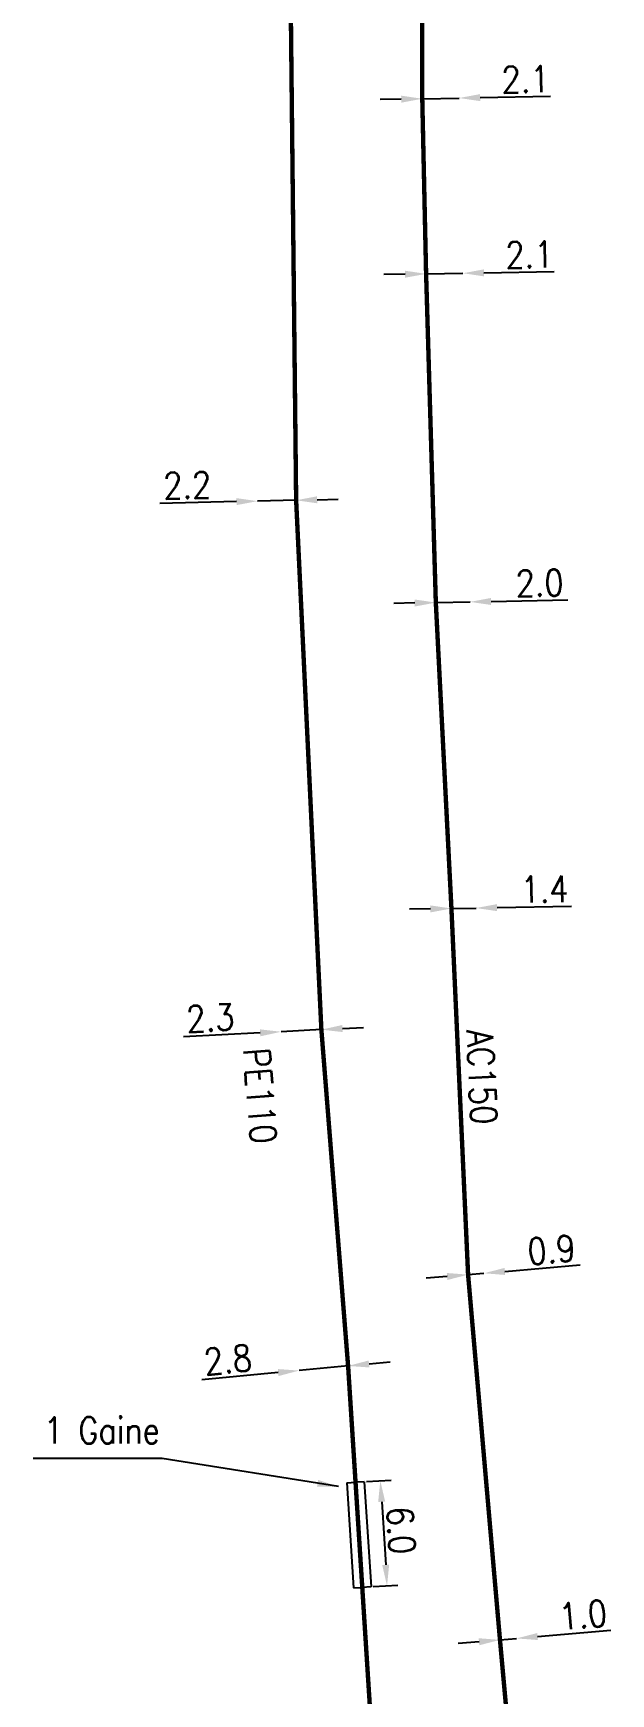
# Model space of a CAD drawing. Header units: millimetres. Extents: x 138988 to 140002, y 128990 to 130001.
# Drawn here: x 139207.1 to 139240, y 129809.3 to 129903.9 of the extents above; entities that cross this region are included whole.
import ezdxf

# ---------------------------------------------------------------- set-up
doc = ezdxf.new("R2010")
doc.units = ezdxf.units.MM
doc.header["$PDMODE"] = 34
doc.linetypes.add('L_25_AP', pattern=[2000, 1000, 1000])
doc.linetypes.add('L_25_PE', pattern=[2000, 1000, 1000])
doc.layers.get('Defpoints').update_dxf_attribs({"linetype": 'CONTINUOUS'})
doc.layers.add('L_150', color=1, linetype='CONTINUOUS')
doc.layers.add('L_400', color=7, linetype='CONTINUOUS')
doc.styles.get("Standard").update_dxf_attribs({"font": 'romans.shx', "width": 0.85})
doc.dimstyles.get("Standard").update_dxf_attribs({"dimtxt": 1.5, "dimasz": 1.2, "dimexe": 0.625, "dimexo": 0.625, "dimgap": 0.25, "dimtad": 1, "dimdec": 1, "dimzin": 0, "dimdsep": 46, "dimtxsty": 'Standard', "dimcen": -0.5, "dimadec": 0, "dimazin": 0, "dimtfac": 1, "dimtdec": 1, "dimtmove": 0, "dimatfit": 3, "dimfxl": 0, "dimtolj": 1, "dimtzin": 0, "dimarcsym": 0})

# ---------------------------------------------------------------- blocks, each defined once
blk = doc.blocks.new('*D424')
at = {"layer": 'Defpoints', "color": 0, "linetype": 'Continuous', "transparency": 16777216}
for p in [(139233.69, 129812.337), (139234.636, 129812.421), (139234.636, 129812.421)]:
    blk.add_point(p, dxfattribs=at)
at = {"layer": 'L_150', "color": 0, "linetype": 'Continuous', "lineweight": -2, "transparency": 16777216}
for p, q in [((139232.495, 129812.23), (139231.3, 129812.124)), ((139233.69, 129812.337), (139234.636, 129812.421)), ((139235.832, 129812.528), (139240.004, 129812.9))]:
    blk.add_line(p, q, dxfattribs=at)
at = {"layer": 'L_150', "color": 0, "linetype": 'Continuous', "transparency": 16777216}
for points in [[(139232.477, 129812.43), (139232.513, 129812.031), (139233.69, 129812.337)], [(139235.814, 129812.727), (139235.849, 129812.329), (139234.636, 129812.421)]]:
    blk.add_solid(points, dxfattribs=at)
at = {"layer": 'L_150', "color": 0, "linetype": 'Continuous', "transparency": 16777216, "insert": (139238.427, 129813.763), "char_height": 1.5, "attachment_point": 5, "rotation": 5.09595}
blk.add_mtext('\\A1;1.0', dxfattribs=at)
blk = doc.blocks.new('*D425')
at = {"layer": 'Defpoints', "color": 0, "linetype": 'Continuous', "transparency": 16777216}
for p in [(139222.247, 129827.69), (139222.247, 129827.69), (139225.035, 129827.954)]:
    blk.add_point(p, dxfattribs=at)
at = {"layer": 'L_150', "color": 0, "linetype": 'Continuous', "lineweight": -2, "transparency": 16777216}
for p, q in [((139221.052, 129827.577), (139216.7, 129827.165)), ((139225.035, 129827.954), (139222.247, 129827.69)), ((139226.229, 129828.067), (139227.424, 129828.18))]:
    blk.add_line(p, q, dxfattribs=at)
at = {"layer": 'L_150', "color": 0, "linetype": 'Continuous', "transparency": 16777216}
for points in [[(139226.21, 129828.266), (139226.248, 129827.868), (139225.035, 129827.954)], [(139221.034, 129827.776), (139221.071, 129827.378), (139222.247, 129827.69)]]:
    blk.add_solid(points, dxfattribs=at)
at = {"layer": 'L_150', "color": 0, "linetype": 'Continuous', "transparency": 16777216, "insert": (139218.185, 129828.31), "char_height": 1.5, "attachment_point": 5, "rotation": 5.40269}
blk.add_mtext('\\A1;2.8', dxfattribs=at)
blk = doc.blocks.new('*D427')
at = {"layer": 'Defpoints', "color": 0, "linetype": 'Continuous', "transparency": 16777216}
for p in [(139221.216, 129847.006), (139221.216, 129847.006), (139223.512, 129847.126)]:
    blk.add_point(p, dxfattribs=at)
at = {"layer": 'L_150', "color": 0, "linetype": 'Continuous', "lineweight": -2, "transparency": 16777216}
for p, q in [((139224.711, 129847.189), (139225.909, 129847.252)), ((139220.017, 129846.943), (139215.652, 129846.714)), ((139223.512, 129847.126), (139221.216, 129847.006))]:
    blk.add_line(p, q, dxfattribs=at)
at = {"layer": 'L_150', "color": 0, "linetype": 'Continuous', "transparency": 16777216}
for points in [[(139224.7, 129847.389), (139224.721, 129846.989), (139223.512, 129847.126)], [(139220.007, 129847.143), (139220.028, 129846.743), (139221.216, 129847.006)]]:
    blk.add_solid(points, dxfattribs=at)
at = {"layer": 'L_150', "color": 0, "linetype": 'Continuous', "transparency": 16777216, "insert": (139217.183, 129847.796), "char_height": 1.5, "attachment_point": 5, "rotation": 3.00172}
blk.add_mtext('\\A1;2.3', dxfattribs=at)
blk = doc.blocks.new('*D428')
at = {"layer": 'Defpoints', "color": 0, "linetype": 'Continuous', "transparency": 16777216}
for p in [(139219.874, 129877.256), (139219.874, 129877.256), (139222.074, 129877.305)]:
    blk.add_point(p, dxfattribs=at)
at = {"layer": 'L_150', "color": 0, "linetype": 'Continuous', "lineweight": -2, "transparency": 16777216}
for p, q in [((139218.674, 129877.228), (139214.304, 129877.13)), ((139222.074, 129877.305), (139219.874, 129877.256)), ((139223.273, 129877.332), (139224.473, 129877.36))]:
    blk.add_line(p, q, dxfattribs=at)
at = {"layer": 'L_150', "color": 0, "linetype": 'Continuous', "transparency": 16777216}
for points in [[(139223.269, 129877.532), (139223.278, 129877.132), (139222.074, 129877.305)], [(139218.67, 129877.428), (139218.679, 129877.029), (139219.874, 129877.256)]]:
    blk.add_solid(points, dxfattribs=at)
at = {"layer": 'L_150', "color": 0, "linetype": 'Continuous', "transparency": 16777216, "insert": (139215.867, 129878.165), "char_height": 1.5, "attachment_point": 5, "rotation": 1.29503}
blk.add_mtext('\\A1;2.2', dxfattribs=at)
blk = doc.blocks.new('*D432')
at = {"layer": 'Defpoints', "color": 0, "linetype": 'Continuous', "transparency": 16777216}
for p in [(139231.873, 129833.159), (139232.77, 129833.237), (139232.77, 129833.237)]:
    blk.add_point(p, dxfattribs=at)
at = {"layer": 'L_150', "color": 0, "linetype": 'Continuous', "lineweight": -2, "transparency": 16777216}
for p, q in [((139230.678, 129833.054), (139229.482, 129832.949)), ((139231.873, 129833.159), (139232.77, 129833.237)), ((139233.965, 129833.342), (139238.259, 129833.718))]:
    blk.add_line(p, q, dxfattribs=at)
at = {"layer": 'L_150', "color": 0, "linetype": 'Continuous', "transparency": 16777216}
for points in [[(139230.66, 129833.253), (139230.695, 129832.855), (139231.873, 129833.159)], [(139233.948, 129833.541), (139233.983, 129833.142), (139232.77, 129833.237)]]:
    blk.add_solid(points, dxfattribs=at)
at = {"layer": 'L_150', "color": 0, "linetype": 'Continuous', "transparency": 16777216, "insert": (139236.623, 129834.578), "char_height": 1.5, "attachment_point": 5, "rotation": 5.00422}
blk.add_mtext('\\A1;0.9', dxfattribs=at)
blk = doc.blocks.new('*D433')
at = {"layer": 'Defpoints', "color": 0, "linetype": 'Continuous', "transparency": 16777216}
for p in [(139230.924, 129854.033), (139232.324, 129854.059), (139232.324, 129854.059)]:
    blk.add_point(p, dxfattribs=at)
at = {"layer": 'L_150', "color": 0, "linetype": 'Continuous', "lineweight": -2, "transparency": 16777216}
for p, q in [((139229.725, 129854.01), (139228.525, 129853.987)), ((139230.924, 129854.033), (139232.324, 129854.059)), ((139233.524, 129854.082), (139237.773, 129854.163))]:
    blk.add_line(p, q, dxfattribs=at)
at = {"layer": 'L_150', "color": 0, "linetype": 'Continuous', "transparency": 16777216}
for points in [[(139229.721, 129854.21), (139229.728, 129853.81), (139230.924, 129854.033)], [(139233.52, 129854.282), (139233.528, 129853.882), (139232.324, 129854.059)]]:
    blk.add_solid(points, dxfattribs=at)
at = {"layer": 'L_150', "color": 0, "linetype": 'Continuous', "transparency": 16777216, "insert": (139236.229, 129855.134), "char_height": 1.5, "attachment_point": 5, "rotation": 1.08878}
blk.add_mtext('\\A1;1.4', dxfattribs=at)
blk = doc.blocks.new('*D434')
at = {"layer": 'Defpoints', "color": 0, "linetype": 'Continuous', "transparency": 16777216}
for p in [(139230.034, 129871.473), (139231.984, 129871.512), (139231.984, 129871.512)]:
    blk.add_point(p, dxfattribs=at)
at = {"layer": 'L_150', "color": 0, "linetype": 'Continuous', "lineweight": -2, "transparency": 16777216}
for p, q in [((139228.834, 129871.449), (139227.634, 129871.425)), ((139230.034, 129871.473), (139231.984, 129871.512)), ((139233.183, 129871.536), (139237.554, 129871.624))]:
    blk.add_line(p, q, dxfattribs=at)
at = {"layer": 'L_150', "color": 0, "linetype": 'Continuous', "transparency": 16777216}
for points in [[(139228.83, 129871.649), (139228.838, 129871.249), (139230.034, 129871.473)], [(139233.179, 129871.736), (139233.187, 129871.336), (139231.984, 129871.512)]]:
    blk.add_solid(points, dxfattribs=at)
at = {"layer": 'L_150', "color": 0, "linetype": 'Continuous', "transparency": 16777216, "insert": (139235.948, 129872.592), "char_height": 1.5, "attachment_point": 5, "rotation": 1.14834}
blk.add_mtext('\\A1;2.0', dxfattribs=at)
blk = doc.blocks.new('*D435')
at = {"layer": 'Defpoints', "color": 0, "linetype": 'Continuous', "transparency": 16777216}
for p in [(139229.48, 129890.213), (139231.58, 129890.249), (139231.58, 129890.249)]:
    blk.add_point(p, dxfattribs=at)
at = {"layer": 'L_150', "color": 0, "linetype": 'Continuous', "lineweight": -2, "transparency": 16777216}
for p, q in [((139228.28, 129890.192), (139227.08, 129890.172)), ((139229.48, 129890.213), (139231.58, 129890.249)), ((139232.779, 129890.269), (139236.786, 129890.338))]:
    blk.add_line(p, q, dxfattribs=at)
at = {"layer": 'L_150', "color": 0, "linetype": 'Continuous', "transparency": 16777216}
for points in [[(139228.277, 129890.392), (139228.283, 129889.992), (139229.48, 129890.213)], [(139232.776, 129890.469), (139232.783, 129890.07), (139231.58, 129890.249)]]:
    blk.add_solid(points, dxfattribs=at)
at = {"layer": 'L_150', "color": 0, "linetype": 'Continuous', "transparency": 16777216, "insert": (139235.365, 129891.314), "char_height": 1.5, "attachment_point": 5, "rotation": 0.98164}
blk.add_mtext('\\A1;2.1', dxfattribs=at)
blk = doc.blocks.new('*D436')
at = {"layer": 'Defpoints', "color": 0, "linetype": 'Continuous', "transparency": 16777216}
for p in [(139231.361, 129900.237), (139231.361, 129900.237), (139229.262, 129900.196)]:
    blk.add_point(p, dxfattribs=at)
at = {"layer": 'L_150', "color": 0, "linetype": 'Continuous', "lineweight": -2, "transparency": 16777216}
for p, q in [((139229.262, 129900.196), (139231.361, 129900.237)), ((139232.561, 129900.26), (139236.567, 129900.338)), ((139228.062, 129900.172), (139226.862, 129900.149))]:
    blk.add_line(p, q, dxfattribs=at)
at = {"layer": 'L_150', "color": 0, "linetype": 'Continuous', "transparency": 16777216}
for points in [[(139228.058, 129900.372), (139228.066, 129899.972), (139229.262, 129900.196)], [(139232.557, 129900.46), (139232.565, 129900.06), (139231.361, 129900.237)]]:
    blk.add_solid(points, dxfattribs=at)
at = {"layer": 'L_150', "color": 0, "linetype": 'Continuous', "transparency": 16777216, "insert": (139235.144, 129901.311), "char_height": 1.5, "attachment_point": 5, "rotation": 1.11787}
blk.add_mtext('\\A1;2.1', dxfattribs=at)
blk = doc.blocks.new('*D447')
at = {"layer": 'Defpoints', "color": 0, "linetype": 'Continuous', "transparency": 16777216}
for p in [(139225.459, 129821.319), (139225.842, 129815.332), (139227.254, 129815.422)]:
    blk.add_point(p, dxfattribs=at)
at = {"layer": 'L_400', "color": 0, "linetype": 'Continuous', "lineweight": -2, "transparency": 16777216}
for p, q in [((139226.083, 129821.359), (139227.495, 129821.45)), ((139226.948, 129820.212), (139227.178, 129816.619)), ((139226.466, 129815.371), (139227.878, 129815.462))]:
    blk.add_line(p, q, dxfattribs=at)
at = {"layer": 'L_400', "color": 0, "linetype": 'Continuous', "transparency": 16777216}
for points in [[(139227.148, 129820.225), (139226.748, 129820.199), (139226.871, 129821.41)], [(139227.377, 129816.632), (139226.978, 129816.607), (139227.254, 129815.422)]]:
    blk.add_solid(points, dxfattribs=at)
at = {"layer": 'L_400', "color": 0, "linetype": 'Continuous', "transparency": 16777216, "insert": (139228.054, 129818.58), "char_height": 1.5, "attachment_point": 5, "rotation": 273.65933}
blk.add_mtext('\\A1;6.0', dxfattribs=at)

msp = doc.modelspace()

# ---------------------------------------------------------------- linework, layer by layer
at = {"layer": 'L_150', "linetype": 'L_25_PE', "const_width": 0.25, "flags": 128}
msp.add_lwpolyline([(139231.019, 129751.375), (139230.577, 129763.395), (139226.493, 129805.152), (139225.035, 129827.954), (139223.512, 129847.126), (139222.074, 129877.305), (139221.565, 129924.032), (139221.857, 129959.541), (139222.155, 129980.637), (139222.911, 130000)], dxfattribs=at)
at = {"layer": 'L_150', "linetype": 'L_25_AP', "flags": 128}
msp.add_lwpolyline([(139225.786, 129630.985, 0.25, 0.25, 0), (139224.182, 129634.688, 0.25, 0.25, 0), (139225.06, 129641.401, 0.25, 0.25, 0), (139225.795, 129649.327, 0.25, 0.25, 0), (139225.795, 129649.327, 0.25, 0.25, 0), (139225.976, 129652.255, 0.25, 0.25, 0), (139227.379, 129662.876, 0.25, 0.25, 0), (139230.234, 129686.422, 0.25, 0.25, 0), (139231.812, 129697.604, 0.25, 0.25, 0), (139233.879, 129712.155, 0.25, 0.25, 0), (139235.443, 129725.222, 0.25, 0.25, 0), (139236.534, 129733.036, 0.25, 0.25, 0), (139237.615, 129743.522, 0.25, 0.25, 0), (139238.05, 129747.562, 0.25, 0.25, 0), (139238.27, 129749.873, 0.25, 0.25, 0), (139238.359, 129760.848, 0.25, 0.25, 0), (139237.237, 129773.274, 0.25, 0.25, 0), (139236.734, 129779.282, 0.25, 0.25, 0), (139235.747, 129790.767, 0.25, 0.25, 0), (139234.62, 129802.096, 0.25, 0.25, 0), (139233.69, 129812.337, 0.25, 0.25, 0), (139231.873, 129833.159, 0.25, 0.25, 0), (139230.924, 129854.033, 0.25, 0.25, 0), (139230.034, 129871.473, 0.25, 0.25, 0), (139229.48, 129890.213, 0.25, 0.25, 0), (139229.262, 129900.196, 0.25, 0.25, 0), (139229.245, 129906.165, 0.25, 0.25, 0), (139228.649, 129924.542, 0.25, 0.25, 0), (139228.789, 129938.204, 0.25, 0.25, 0), (139228.858, 129948.758, 0.25, 0.25, 0), (139228.901, 129956.352, 0.25, 0.25, 0), (139229.297, 129970.627, 0.25, 0.25, 0), (139229.522, 129982.189, 0.25, 0.25, 0), (139230.195, 130000, 0, 0, 0)], format="xyseb", dxfattribs=at)
at = {"layer": 'L_400', "color": 7, "linetype": 'CONTINUOUS'}
for p, q in [((139224.96, 129821.287), (139225.459, 129821.319)), ((139224.96, 129821.287), (139225.343, 129815.3)), ((139225.958, 129821.351), (139225.459, 129821.319)), ((139225.958, 129821.351), (139226.341, 129815.364)), ((139225.343, 129815.3), (139225.842, 129815.332)), ((139226.341, 129815.364), (139225.842, 129815.332))]:
    msp.add_line(p, q, dxfattribs=at)

# ---------------------------------------------------------------- texts
at = {"layer": 'L_150', "linetype": 'Continuous', "width": 0.85}
for s, rotation, p in [('AC150', 272.60233, (139231.789, 129847.096)), ('PE110', 274.53934, (139219.052, 129846.019))]:
    msp.add_text(s, height=1.5, rotation=rotation, dxfattribs=at).set_placement(p)
at = {"layer": 'L_400', "linetype": 'Continuous', "insert": (139214.305, 129823.526), "char_height": 1.5, "attachment_point": 9}
msp.add_mtext('\\A1;1 Gaine', dxfattribs=at)

# ---------------------------------------------------------------- dimensions: what is measured, and where the dimension line sits
at = {"layer": 'L_150', "linetype": 'Continuous'}
for base, p1, p2, angle, picture, middle in [((139231.361, 129900.237), (139229.262, 129900.196), (139231.361, 129900.237), 181.11787, '*D436', (139235.164, 129900.311)), ((139231.58, 129890.249), (139229.48, 129890.213), (139231.58, 129890.249), 180.98164, '*D435', (139235.383, 129890.314)), ((139219.874, 129877.256), (139222.074, 129877.305), (139219.874, 129877.256), 1.29503, '*D428', (139215.889, 129877.166)), ((139231.984, 129871.512), (139230.034, 129871.473), (139231.984, 129871.512), 181.14834, '*D434', (139235.969, 129871.592)), ((139232.324, 129854.059), (139230.924, 129854.033), (139232.324, 129854.059), 181.08878, '*D433', (139236.248, 129854.134)), ((139221.216, 129847.006), (139223.512, 129847.126), (139221.216, 129847.006), 3.00172, '*D427', (139217.235, 129846.797)), ((139232.77, 129833.237), (139231.873, 129833.159), (139232.77, 129833.237), 185.00422, '*D432', (139236.71, 129833.582)), ((139222.247, 129827.69), (139225.035, 129827.954), (139222.247, 129827.69), 5.40269, '*D425', (139218.279, 129827.315)), ((139234.6364, 129812.4215), (139233.6901, 129812.3371), (139234.6364, 129812.4215), 185.09595, '*D424', (139238.5156, 129812.7674))]:
    dim = msp.add_linear_dim(base=base, p1=p1, p2=p2, angle=angle, dimstyle='Standard', dxfattribs=at)
    dim.commit()
    dim.dimension.update_dxf_attribs({"geometry": picture, "text_midpoint": middle, "dimtype": 160})
at = {"layer": 'L_400', "linetype": 'Continuous'}
dim = msp.add_linear_dim(base=(139227.254, 129815.422), p1=(139225.459, 129821.319), p2=(139225.842, 129815.332), angle=273.65933, dimstyle='Standard', dxfattribs=at)
dim.commit()
dim.dimension.update_dxf_attribs({"geometry": '*D447', "text_midpoint": (139227.056, 129818.516), "dimtype": 160})

# ---------------------------------------------------------------- leaders
at = {"layer": 'L_400', "linetype": 'Continuous', "annotation_type": 0, "has_hookline": 1, "hookline_direction": 1, "text_width": 7.104}
msp.add_leader([(139224.482, 129821.072), (139214.445, 129822.674)], dimstyle='Standard', dxfattribs=at)

doc.saveas('drawing.dxf')
